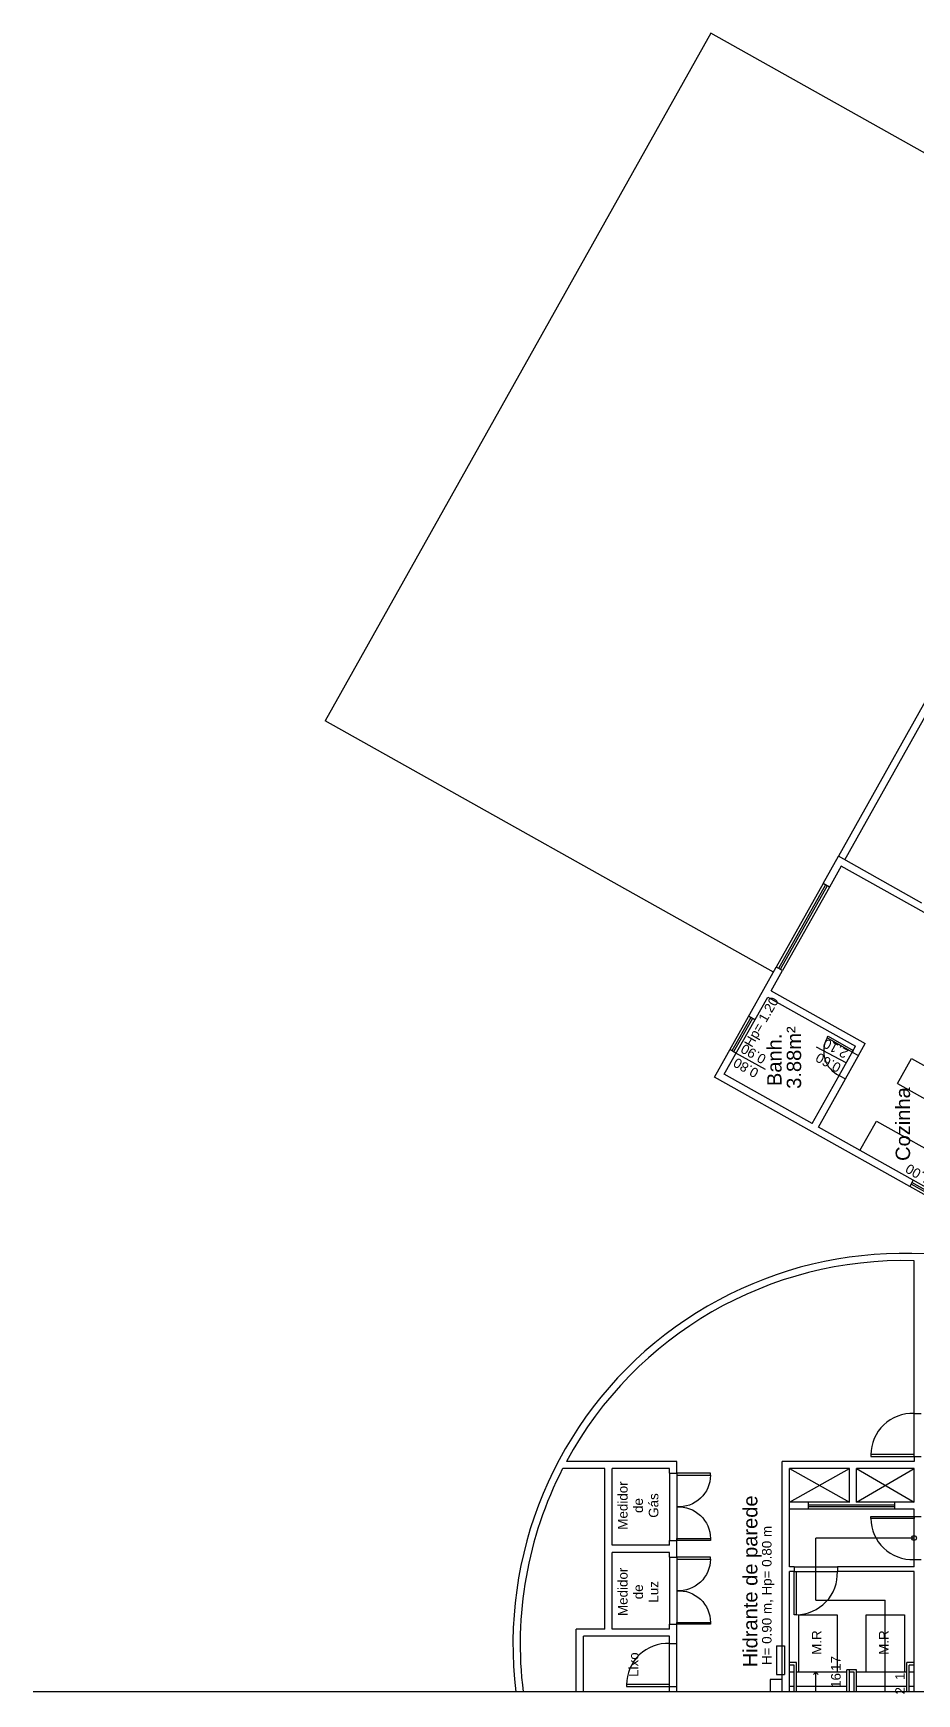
# Model space of a CAD drawing. Header units: millimetres. Extents: x -210 to 1173, y -437 to 320.
# Drawn here: x 862.41 to 880.85, y -279.78 to -245.12 of the extents above; entities that cross this region are included whole.
import ezdxf
from ezdxf.enums import TextEntityAlignment as Align

# ---------------------------------------------------------------- set-up
doc = ezdxf.new("R2010")
doc.units = ezdxf.units.MM
doc.header["$LTSCALE"] = 0.3
doc.linetypes.add('DASHDOTX2', pattern=[50.8, 25.4, -12.7, 0, -12.7])
doc.linetypes.add('DASHED2', pattern=[9.525, 6.35, -3.175])
for name, color, linetype in [('CORTE', 6, 'Continuous'), ('COTAS', 1, 'Continuous'), ('ESQUADRIAS', 3, 'Continuous'), ('LINHA DE CORTE', 6, 'DASHDOTX2'), ('PISO', 1, 'Continuous'), ('PROJEÇÃO', 1, 'DASHED2'), ('TEXTOS', 2, 'Continuous'), ('VISTA', 2, 'Continuous')]:
    doc.layers.add(name, color=color, linetype=linetype)
doc.styles.add('2MM 1_100', font='ARIAL.TTF', dxfattribs={"height": 0.2})
doc.styles.add('3MM 1_100', font='ARIAL.TTF', dxfattribs={"height": 0.3})

msp = doc.modelspace()

# ---------------------------------------------------------------- linework, layer by layer
msp.add_line((909.475, -279.737), (862.407, -279.737))
at = {"layer": 'CORTE'}
for p, q in [((878.89, -262.868), (879.209, -262.299)), ((880.949, -263.275), (879.209, -262.299)), ((879.266, -262.503), (879.021, -262.941)), ((886.244, -266.416), (879.266, -262.503)), ((879.021, -262.941), (878.89, -262.868)), ((876.625, -266.907), (877.912, -264.612)), ((877.807, -265.105), (878.042, -264.686)), ((878.042, -264.686), (877.912, -264.612)), ((876.829, -266.849), (877.734, -265.236)), ((877.734, -265.236), (879.567, -266.262)), ((877.807, -265.105), (879.771, -266.205)), ((879.498, -266.385), (879.567, -266.262)), ((879.498, -266.385), (879.629, -266.458)), ((879.629, -266.458), (879.771, -266.205)), ((880.698, -269.191), (876.625, -266.907)), ((878.661, -267.877), (876.829, -266.849)), ((878.661, -267.877), (879.224, -266.873)), ((878.792, -267.95), (879.355, -266.946)), ((879.224, -266.873), (879.355, -266.946)), ((879.12, -267.354), (879.12, -267.354)), ((880.771, -269.06), (878.792, -267.95)), ((880.771, -269.06), (880.698, -269.191)), ((880.788, -273.926), (880.788, -270.74)), ((874.338, -273.483), (874.338, -273.48)), ((880.788, -273.926), (880.938, -273.926)), ((874.338, -275.076), (873.456, -275.076)), ((875.838, -274.926), (873.535, -274.926)), ((874.338, -278.426), (874.338, -275.076)), ((874.488, -276.676), (874.488, -275.076)), ((875.688, -275.076), (874.488, -275.076)), ((875.688, -275.176), (875.688, -275.076)), ((875.838, -275.176), (875.838, -274.926)), ((878.038, -279.737), (878.038, -274.926)), ((880.788, -274.926), (878.038, -274.926)), ((878.188, -275.926), (878.188, -275.076)), ((879.438, -275.076), (878.188, -275.076)), ((878.188, -275.076), (879.438, -275.776)), ((878.188, -275.776), (879.438, -275.076)), ((879.438, -275.776), (879.438, -275.076)), ((879.588, -275.776), (879.588, -275.076)), ((880.788, -275.076), (879.588, -275.076)), ((879.588, -275.776), (880.788, -275.076)), ((879.588, -275.076), (880.788, -275.776)), ((880.788, -274.826), (880.788, -274.926)), ((880.788, -274.826), (880.938, -274.826)), ((880.788, -275.776), (880.788, -275.076)), ((875.688, -275.176), (875.838, -275.176)), ((879.438, -275.776), (878.188, -275.776)), ((880.788, -275.776), (879.588, -275.776)), ((878.188, -277.126), (878.188, -275.926)), ((880.788, -275.926), (878.188, -275.926)), ((880.788, -276.076), (880.788, -275.926)), ((875.688, -276.676), (874.488, -276.676)), ((874.488, -278.426), (874.488, -276.826)), ((875.688, -276.826), (874.488, -276.826)), ((875.688, -276.676), (875.688, -276.576)), ((875.688, -276.576), (875.838, -276.576)), ((875.688, -276.926), (875.688, -276.826)), ((875.838, -276.926), (875.838, -276.576)), ((875.688, -276.926), (875.838, -276.926)), ((878.288, -277.126), (878.188, -277.126)), ((880.788, -277.126), (879.188, -277.126)), ((880.788, -277.126), (880.788, -276.976)), ((878.288, -277.226), (878.188, -277.226)), ((878.188, -279.737), (878.188, -277.226)), ((880.788, -277.226), (879.188, -277.226)), ((880.788, -279.737), (880.788, -277.226)), ((873.738, -279.737), (873.738, -278.426)), ((874.338, -278.426), (873.738, -278.426)), ((873.888, -279.737), (873.888, -278.576)), ((875.688, -278.576), (873.888, -278.576)), ((875.688, -278.426), (874.488, -278.426)), ((875.688, -278.426), (875.688, -278.326)), ((875.688, -278.326), (875.838, -278.326)), ((875.688, -278.726), (875.688, -278.576)), ((875.838, -278.726), (875.838, -278.326)), ((875.688, -278.726), (875.838, -278.726)), ((877.918, -278.777), (877.918, -279.377)), ((877.918, -278.777), (878.088, -278.777)), ((878.088, -278.777), (878.088, -279.377)), ((875.688, -279.737), (875.688, -279.626)), ((875.688, -279.626), (875.838, -279.626)), ((875.838, -279.737), (875.838, -279.626)), ((877.918, -279.377), (878.088, -279.377))]:
    msp.add_line(p, q, dxfattribs=at)
msp.add_lwpolyline([(878.038, -279.737), (878.038, -279.477), (877.788, -279.477), (877.788, -279.737)], dxfattribs=at)
for radius, start, end in [(8.15, 68.3048, 187.0479), (8, 88.4307, 151.556), (8, 152.7709, 187.1808)]:
    msp.add_arc((880.569, -278.737), radius, start, end, dxfattribs=at)
at = {"layer": 'COTAS'}
for p, q in [((877.685, -266.751), (877.072, -266.407)), ((879.371, -266.611), (878.75, -266.28)), ((880.788, -276.526), (878.738, -276.526)), ((878.738, -277.826), (878.738, -276.526)), ((878.738, -277.826), (880.188, -277.826)), ((880.188, -279.737), (880.188, -277.826)), ((878.738, -279.326), (878.687, -279.376)), ((878.738, -279.326), (878.787, -279.376)), ((878.738, -279.737), (878.738, -279.326))]:
    msp.add_line(p, q, dxfattribs=at)
msp.add_circle((880.788, -276.526), 0.05, dxfattribs=at)
at = {"layer": 'ESQUADRIAS'}
for p, q in [((878.938, -262.895), (877.96, -264.64)), ((878.973, -262.914), (877.995, -264.659)), ((881.771, -269.73), (880.725, -269.144)), ((881.791, -269.696), (880.744, -269.109))]:
    msp.add_line(p, q, dxfattribs=at)
for points in [[(879.517, -266.349), (879.498, -266.384), (878.974, -266.091), (878.994, -266.056)], [(880.788, -274.826), (880.788, -274.786), (879.888, -274.786), (879.888, -274.826)], [(880.788, -276.076), (880.788, -276.116), (879.888, -276.116), (879.888, -276.076)], [(878.288, -277.226), (878.328, -277.226), (878.328, -278.126), (878.288, -278.126)], [(875.688, -279.626), (875.688, -279.586), (874.788, -279.586), (874.788, -279.626)]]:
    msp.add_lwpolyline(points, close=True, dxfattribs=at)
at = {"layer": 'ESQUADRIAS', "extrusion": (-1.22461e-16, 2.18219e-21, -1)}
for points in [[(-875.838, -275.176), (-875.838, -275.216), (-876.538, -275.216), (-876.538, -275.176)], [(-875.838, -276.576), (-875.838, -276.536), (-876.538, -276.536), (-876.538, -276.576)], [(-875.838, -276.926), (-875.838, -276.966), (-876.538, -276.966), (-876.538, -276.926)], [(-875.838, -278.326), (-875.838, -278.286), (-876.538, -278.286), (-876.538, -278.326)]]:
    msp.add_lwpolyline(points, close=True, dxfattribs=at)
at = {"layer": 'LINHA DE CORTE'}
for p, q in [((880.788, -276.076), (880.938, -276.076)), ((878.288, -277.126), (878.288, -277.226)), ((879.188, -277.126), (879.188, -277.226)), ((880.788, -276.976), (880.938, -276.976))]:
    msp.add_line(p, q, dxfattribs=at)
at = {"layer": 'PISO', "extrusion": (5.98433e-17, 1.06843e-16, -1)}
for p, q in [((879.224, -266.873), (879.517, -266.349)), ((879.355, -266.946), (879.648, -266.423))]:
    msp.add_line(p, q, dxfattribs=at)
at = {"layer": 'PISO'}
for p, q in [((880.788, -274.826), (880.788, -273.926)), ((875.688, -275.176), (875.688, -276.576)), ((875.838, -275.176), (875.838, -276.576)), ((880.788, -276.976), (880.788, -276.076)), ((875.688, -276.926), (875.688, -278.326)), ((875.838, -276.926), (875.838, -278.326)), ((878.288, -277.126), (879.188, -277.126)), ((878.288, -277.226), (879.188, -277.226)), ((875.688, -279.626), (875.688, -278.726)), ((875.838, -279.626), (875.838, -278.726)), ((878.288, -279.326), (878.188, -279.326)), ((879.388, -279.326), (878.338, -279.326))]:
    msp.add_line(p, q, dxfattribs=at)
for points in [[(878.386, -279.326), (878.386, -278.126), (879.186, -278.126), (879.186, -279.326)], [(879.786, -279.326), (879.786, -278.126), (880.586, -278.126), (880.586, -279.326)]]:
    msp.add_lwpolyline(points, close=True, dxfattribs=at)
for centre, radius, start, end in [((879.464, -266.365), 0.561, 150.7465, 244.6964), ((880.752, -274.79), 0.864, 87.6128, 179.7813), ((880.752, -276.113), 0.864, 180.2167, 272.3852), ((878.325, -277.262), 0.864, 270.2167, 2.3852), ((875.652, -279.59), 0.864, 87.6128, 179.7813)]:
    msp.add_arc(centre, radius, start, end, dxfattribs=at)
at = {"layer": 'PISO', "extrusion": (-1.22461e-16, 2.18219e-21, -1)}
for centre, start, end in [((-875.877, -275.216), 180.001, 273.3704), ((-875.877, -276.536), 86.6317, 180.001), ((-875.877, -276.966), 180.001, 273.3704), ((-875.877, -278.286), 86.6317, 180.001)]:
    msp.add_arc(centre, 0.661, start, end, dxfattribs=at)
at = {"layer": 'PROJEÇÃO'}
for p, q in [((877.38, -265.662), (876.989, -266.36)), ((877.415, -265.682), (877.024, -266.38)), ((877.463, -265.709), (877.332, -265.636)), ((877.072, -266.407), (876.941, -266.333)), ((878.588, -275.926), (878.588, -275.776)), ((878.588, -275.831), (880.388, -275.831)), ((880.388, -275.926), (880.388, -275.776)), ((878.588, -275.871), (880.388, -275.871)), ((878.288, -279.626), (878.188, -279.626)), ((879.388, -279.626), (878.338, -279.626))]:
    msp.add_line(p, q, dxfattribs=at)
at = {"layer": 'VISTA'}
for p, q in [((876.547, -245.123), (868.5, -259.471)), ((884.556, -249.615), (876.547, -245.123)), ((884.098, -253.574), (879.209, -262.299)), ((879.341, -262.373), (884.233, -253.649)), ((877.853, -264.716), (868.5, -259.471)), ((878.89, -262.868), (877.912, -264.612)), ((879.021, -262.941), (878.042, -264.686)), ((880.442, -267.041), (880.736, -266.517)), ((880.735, -266.517), (884.007, -268.35)), ((880.442, -267.04), (883.713, -268.874)), ((879.659, -268.437), (880.002, -267.825)), ((880.002, -267.825), (883.273, -269.659)), ((881.745, -269.778), (880.698, -269.191)), ((881.818, -269.647), (880.772, -269.06)), ((878.338, -279.126), (878.188, -279.126)), ((878.288, -279.176), (878.188, -279.176)), ((878.288, -279.737), (878.288, -279.176)), ((878.338, -279.737), (878.338, -279.126)), ((879.438, -279.276), (879.388, -279.276)), ((879.388, -279.737), (879.388, -279.276)), ((879.438, -279.737), (879.438, -279.276)), ((879.588, -279.276), (879.438, -279.276)), ((879.588, -279.737), (879.588, -279.276)), ((880.788, -279.126), (880.638, -279.126)), ((880.638, -279.737), (880.638, -279.126)), ((880.788, -279.176), (880.688, -279.176)), ((880.688, -279.737), (880.688, -279.176)), ((879.538, -279.326), (879.438, -279.326)), ((879.538, -279.737), (879.538, -279.326)), ((880.638, -279.326), (879.588, -279.326)), ((880.638, -279.626), (879.588, -279.626)), ((880.788, -279.326), (880.688, -279.326)), ((880.788, -279.626), (880.688, -279.626))]:
    msp.add_line(p, q, dxfattribs=at)

# ---------------------------------------------------------------- texts
at = {"layer": 'TEXTOS'}
for s, height, rotation, style, p in [('Hp= 1.20', 0.2, 60.1792, '2MM 1_100', (877.601, -265.757)), ('Banh.', 0.3, 90, '3MM 1_100', (877.874, -266.548)), ('3.88m²', 0.3, 90, '3MM 1_100', (878.282, -266.5)), ('2.10', 0.2, 151.9287, '2MM 1_100', (879.149, -266.313)), ('0.90', 0.2, 150.7166, '2MM 1_100', (877.436, -266.425)), ('0.60', 0.2, 151.9287, '2MM 1_100', (878.998, -266.606)), ('0.80', 0.2, 150.7166, '2MM 1_100', (877.279, -266.715)), ('Cozinha', 0.3, 90, '3MM 1_100', (880.555, -267.888)), ('Hp= 1.00', 0.2, 150.1759, '2MM 1_100', (881.131, -269.077)), ('Medidor', 0.2, 90, '2MM 1_100', (874.71, -275.848)), ('de', 0.2, 90, '2MM 1_100', (875.031, -275.848)), ('Gás', 0.2, 90, '2MM 1_100', (875.353, -275.848)), ('Hidrante de parede', 0.3, 90, '3MM 1_100', (877.369, -277.431)), ('H= 0.90 m, Hp= 0.80 m', 0.2, 90, '2MM 1_100', (877.715, -277.725)), ('Medidor', 0.2, 90, '2MM 1_100', (874.71, -277.649)), ('de', 0.2, 90, '2MM 1_100', (875.031, -277.649)), ('Luz', 0.2, 90, '2MM 1_100', (875.353, -277.649)), ('M.R', 0.2, 90, '2MM 1_100', (878.756, -278.708)), ('M.R', 0.2, 90, '2MM 1_100', (880.156, -278.708)), ('Lixo', 0.2, 90, '2MM 1_100', (874.938, -279.168)), ('17', 0.2, 90, '2MM 1_100', (879.155, -279.144)), ('16', 0.2, 90, '2MM 1_100', (879.158, -279.499)), ('2', 0.2, 90, '2MM 1_100', (880.496, -279.713)), ('1', 0.2, 90, '2MM 1_100', (880.496, -279.413))]:
    msp.add_text(s, height=height, rotation=rotation, dxfattribs=dict(at, style=style)).set_placement(p, align=Align.MIDDLE_CENTER)

doc.saveas('drawing.dxf')
